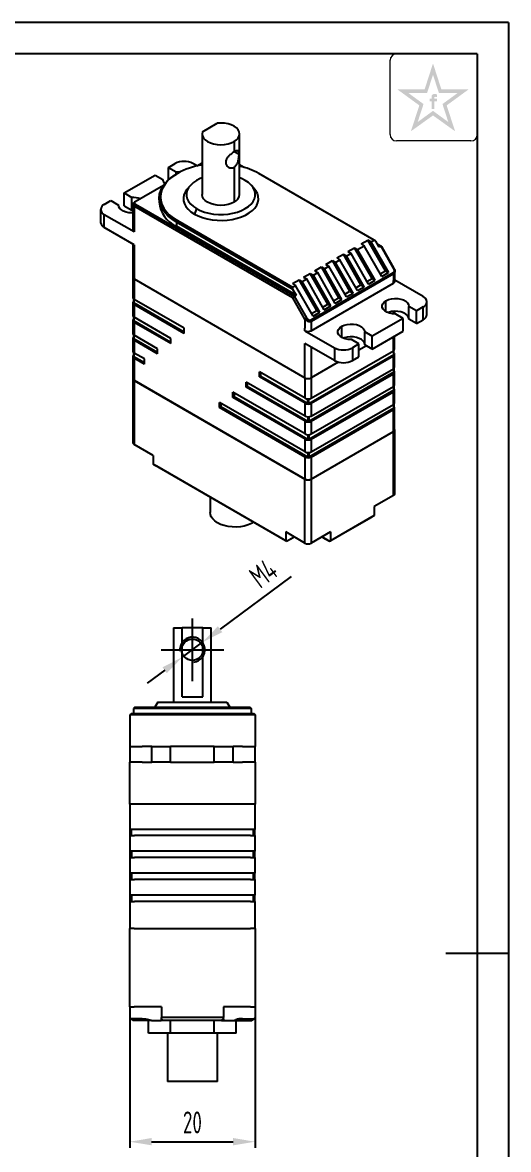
# Model space of a CAD drawing. Header units: inches. Extents: x -25 to 185, y -5 to 292.
# Drawn here: x 107.4 to 185, y 112.3 to 292 of the extents above; entities that cross this region are included whole.
import ezdxf

# ---------------------------------------------------------------- set-up
doc = ezdxf.new("R2010")
doc.units = ezdxf.units.IN
doc.header["$MEASUREMENT"] = 0
doc.linetypes.add('CENTER2', pattern=[28.575, 19.05, -3.175, 3.175, -3.175])
for name, color, linetype in [('1轮廓实线层', 7, 'Continuous'), ('2细线层', 4, 'Continuous'), ('3中心线层', 1, 'CENTER2'), ('6文字层', 3, 'Continuous'), ('7标注层', 4, 'Continuous'), ('图框层', 7, 'Continuous')]:
    doc.layers.add(name, color=color, linetype=linetype)
doc.styles.add('PC_TEXTSTYLE', font='ISOCP.SHX', dxfattribs={"width": 0.707, "bigfont": 'GBCBIG.SHX'})
doc.dimstyles.new('GB_DIAMETER', dxfattribs={"dimtxt": 3.5, "dimasz": 3.5, "dimexe": 1, "dimexo": 0, "dimgap": 1.5, "dimtad": 1, "dimjust": 4, "dimdsep": 46, "dimtxsty": 'PC_TEXTSTYLE', "dimcen": 0, "dimclrd": 256, "dimclrt": 3, "dimadec": 0, "dimazin": 2, "dimtp": 0.1, "dimtm": 0.1, "dimtfac": 0.71, "dimtdec": 3, "dimtmove": 0, "dimatfit": 2, "dimfxl": 1, "dimtfill": 1, "dimarcsym": 0})
doc.dimstyles.new('GB_LINEAR', dxfattribs={"dimtxt": 3.5, "dimasz": 3.5, "dimexe": 1, "dimexo": 0, "dimgap": 1.5, "dimtad": 1, "dimdsep": 46, "dimtxsty": 'PC_TEXTSTYLE', "dimcen": 0, "dimclrd": 256, "dimclrt": 3, "dimadec": 0, "dimazin": 2, "dimtp": 0.1, "dimtm": 0.1, "dimtfac": 0.71, "dimtdec": 3, "dimtmove": 0, "dimatfit": 3, "dimfxl": 1, "dimtfill": 1, "dimarcsym": 0})

# ---------------------------------------------------------------- blocks, each defined once
blk = doc.blocks.new('ZwmFrameMain_A4^_^无分区图框^_^portrait')
at = {"layer": '1轮廓实线层'}
for p, q in [((180, 287), (0, 287)), ((180, 287), (180, 0)), ((185, 143.5), (175, 143.5))]:
    blk.add_line(p, q, dxfattribs=at)
at = {"layer": '2细线层'}
for q in [(-25, 292), (185, -5)]:
    blk.add_line((185, 292), q, dxfattribs=at)
blk = doc.blocks.new('*D29')
at = {"layer": '7标注层', "lineweight": -2}
for p, q in [((150.3, 203.62), (138.96, 195.23)), ((132.93, 190.78), (136.14, 193.15)), ((130.11, 188.69), (127.3, 186.61))]:
    blk.add_line(p, q, dxfattribs=at)
at = {"layer": '7标注层'}
for points in [[(138.61, 195.7), (139.3, 194.76), (136.14, 193.15)], [(130.46, 188.23), (129.76, 189.16), (132.93, 190.78)]]:
    blk.add_solid(points, dxfattribs=at)
at = {"layer": 'Defpoints', "color": 0}
for p in [(136.14, 193.15), (132.93, 190.78)]:
    blk.add_point(p, dxfattribs=at)
at = {"layer": '7标注层', "color": 3, "insert": (145.87, 204.17), "char_height": 3.5, "attachment_point": 5, "rotation": 36.476, "style": 'PC_TEXTSTYLE', "bg_fill": 3, "box_fill_scale": 1.25, "bg_fill_color": 257, "bg_fill_transparency": 0}
blk.add_mtext('M4', dxfattribs=at)
blk = doc.blocks.new('*D40')
at = {"layer": '7标注层', "color": 0, "lineweight": -2}
for p, q in [((124.53, 133.31), (124.53, 112.49)), ((144.53, 133.31), (144.53, 112.49))]:
    blk.add_line(p, q, dxfattribs=at)
at = {"layer": '7标注层', "lineweight": -2}
blk.add_line((128.03, 113.49), (141.03, 113.49), dxfattribs=at)
at = {"layer": '7标注层'}
for points in [[(128.03, 114.08), (128.03, 112.91), (124.53, 113.49)], [(141.03, 112.91), (141.03, 114.08), (144.53, 113.49)]]:
    blk.add_solid(points, dxfattribs=at)
at = {"layer": 'Defpoints', "color": 0}
for p in [(124.53, 133.31), (144.53, 133.31), (144.53, 113.49)]:
    blk.add_point(p, dxfattribs=at)
at = {"layer": '7标注层', "color": 3, "insert": (134.53, 116.57), "char_height": 3.5, "attachment_point": 5, "style": 'PC_TEXTSTYLE', "bg_fill": 3, "box_fill_scale": 1.25, "bg_fill_color": 257, "bg_fill_transparency": 0}
blk.add_mtext('20', dxfattribs=at)

msp = doc.modelspace()

# ---------------------------------------------------------------- hatches: boundary and pattern name
at = {"layer": '6文字层', "lineweight": 5}
h = msp.add_hatch(color=2, dxfattribs=at)
edge = h.paths.add_edge_path(flags=0)
edge.add_line((173.172, 279.419), (173.567, 279.419))
edge.add_line((173.567, 279.419), (173.567, 279.845))
edge.add_line((173.567, 279.845), (173.176, 279.845))
edge.add_line((173.176, 279.845), (173.176, 280.053))
edge.add_spline(control_points=[(173.176, 280.053), (173.176, 280.078), (173.175, 280.174), (173.364, 280.144), (173.482, 280.127), (173.549, 280.11), (173.577, 280.102)], knot_values=[0, 0, 0, 0, 1.4943482, 5.8188355, 8.4876202, 10.3632598, 10.3632598, 10.3632598, 10.3632598], degree=3, periodic=0)
edge.add_line((173.577, 280.102), (173.577, 280.539))
edge.add_spline(control_points=[(173.577, 280.539), (173.505, 280.556), (173.332, 280.597), (173.084, 280.618), (172.855, 280.514), (172.739, 280.37), (172.72, 280.26), (172.714, 280.229)], knot_values=[0, 0, 0, 0, 4.9341397, 11.9452686, 16.0265909, 21.3569295, 23.4510995, 23.4510995, 23.4510995, 23.4510995], degree=3, periodic=0)
edge.add_line((172.714, 280.229), (172.714, 279.845))
edge.add_line((172.714, 279.845), (172.428, 279.845))
edge.add_line((172.428, 279.845), (172.428, 279.419))
edge.add_line((172.428, 279.419), (172.717, 279.419))
edge.add_line((172.717, 279.419), (172.717, 278.229))
edge.add_line((172.717, 278.229), (173.172, 278.229))
edge.add_line((173.172, 278.229), (173.172, 279.419))
h.paths.add_polyline_path([(178.628, 281.333), (174.288, 281.333), (172.948, 285.473), (171.608, 281.333), (167.268, 281.333), (170.762, 278.785), (169.422, 274.656), (172.948, 277.181), (176.474, 274.656), (175.134, 278.785)])
h.paths.add_polyline_path([(174.461, 278.997), (175.394, 276.124), (172.948, 277.914), (170.502, 276.124), (171.434, 278.997), (168.981, 280.786), (172.012, 280.786), (172.948, 283.673), (173.883, 280.786), (176.915, 280.786)], flags=16)

# ---------------------------------------------------------------- linework, layer by layer
at = {"color": 7, "linetype": 'Continuous', "lineweight": 25}
for p, q in [((136.139, 274.583), (138.484, 275.937)), ((136.079, 274.239), (136.079, 264.563)), ((142.079, 264.563), (142.079, 274.239)), ((141.201, 273.014), (141.201, 271.381)), ((130.725, 268.895), (131.786, 269.508)), ((130.725, 268.895), (131.934, 268.197)), ((130.725, 266.936), (130.725, 268.895)), ((131.934, 267.81), (131.934, 268.197)), ((132.129, 267.922), (131.987, 267.841)), ((135.285, 269.12), (134.614, 269.508)), ((136.079, 269.579), (135.267, 269.109)), ((142.811, 268.899), (142.079, 269.321)), ((163.535, 257.303), (145.139, 267.922)), ((123.654, 264.813), (128.604, 267.671)), ((128.604, 267.671), (129.813, 266.973)), ((129.813, 266.94), (129.813, 266.973)), ((123.654, 264.813), (124.863, 264.115)), ((123.654, 262.772), (123.654, 264.813)), ((129.902, 266.012), (125.386, 263.406)), ((134.153, 265.962), (133.704, 265.436)), ((144.469, 265.436), (144.02, 265.962)), ((120.472, 262.976), (121.533, 263.589)), ((121.533, 263.589), (122.742, 262.891)), ((122.742, 262.858), (122.742, 262.891)), ((123.654, 262.772), (124.863, 262.074)), ((124.863, 262.074), (124.863, 264.115)), ((125.005, 263.018), (125.005, 258.894)), ((125.386, 263.406), (125.21, 263.303)), ((125.386, 263.038), (125.21, 262.732)), ((125.21, 262.732), (125.21, 258.608)), ((150.577, 248.087), (125.21, 262.732)), ((125.386, 263.038), (150.828, 248.351)), ((129.234, 264.004), (129.234, 263.35)), ((119.886, 262.16), (119.886, 260.119)), ((120.472, 259.302), (120.472, 261.343)), ((125.21, 258.608), (120.472, 261.343)), ((125.005, 262.072), (124.863, 262.074)), ((135.197, 262.314), (134.844, 261.457)), ((125.21, 256.567), (120.472, 259.302)), ((132.129, 260.411), (131.987, 260.166)), ((131.987, 260.166), (131.987, 259.513)), ((150.521, 249.467), (131.987, 260.166)), ((151.076, 248.494), (131.987, 259.513)), ((132.129, 260.411), (150.524, 249.792)), ((161.484, 256.691), (162.545, 257.303)), ((163.04, 257.017), (162.545, 257.303)), ((165.338, 252.401), (162.545, 257.303)), ((163.04, 257.017), (163.535, 257.303)), ((163.815, 257.141), (163.535, 257.303)), ((164.37, 256.168), (163.815, 257.141)), ((125.005, 256.685), (125.005, 251.382)), ((125.21, 256.567), (125.21, 251.096)), ((159.363, 255.466), (160.423, 256.078)), ((159.363, 255.466), (159.858, 255.18)), ((160.423, 256.078), (160.919, 255.793)), ((163.216, 251.176), (160.423, 256.078)), ((160.919, 255.793), (161.979, 256.405)), ((163.716, 250.882), (160.919, 255.793)), ((161.484, 256.691), (161.979, 256.405)), ((164.777, 251.494), (161.979, 256.405)), ((163.04, 257.017), (165.838, 252.107)), ((164.617, 256.311), (164.127, 256.594)), ((164.617, 256.311), (164.37, 256.168)), ((164.617, 256.311), (166.595, 252.838)), ((164.72, 256.252), (164.617, 256.311)), ((164.72, 256.252), (166.646, 252.87)), ((155.827, 253.425), (156.888, 254.037)), ((156.888, 254.037), (157.383, 253.752)), ((159.681, 249.135), (156.888, 254.037)), ((157.383, 253.752), (158.09, 254.16)), ((160.181, 248.841), (157.383, 253.752)), ((157.595, 254.446), (158.656, 255.058)), ((157.595, 254.446), (158.09, 254.16)), ((160.888, 249.249), (158.09, 254.16)), ((158.656, 255.058), (159.151, 254.772)), ((161.449, 250.156), (158.656, 255.058)), ((159.151, 254.772), (159.858, 255.18)), ((161.949, 249.861), (159.151, 254.772)), ((162.656, 250.27), (159.858, 255.18)), ((152.292, 251.384), (153.352, 251.996)), ((156.145, 247.094), (153.352, 251.996)), ((153.352, 251.996), (153.847, 251.711)), ((166.595, 252.096), (153.443, 244.504)), ((166.646, 251.924), (153.494, 244.331)), ((153.847, 251.711), (154.555, 252.119)), ((156.645, 246.8), (153.847, 251.711)), ((154.059, 252.405), (155.12, 253.017)), ((154.059, 252.405), (154.555, 252.119)), ((157.352, 247.208), (154.555, 252.119)), ((155.12, 253.017), (155.615, 252.731)), ((157.913, 248.115), (155.12, 253.017)), ((155.615, 252.731), (156.322, 253.139)), ((158.413, 247.82), (155.615, 252.731)), ((155.827, 253.425), (156.322, 253.139)), ((159.12, 248.229), (156.322, 253.139)), ((164.527, 251.933), (165.338, 252.401)), ((164.777, 251.494), (165.838, 252.107)), ((165.338, 252.401), (165.838, 252.107)), ((166.646, 252.87), (166.595, 252.838)), ((166.646, 251.924), (166.595, 252.096)), ((166.646, 251.924), (166.646, 250.853)), ((166.851, 250.73), (166.851, 252.321)), ((125.033, 251.268), (125.033, 248.132)), ((125.21, 251.096), (152.504, 235.34)), ((150.524, 250.364), (151.585, 250.976)), ((150.524, 250.364), (151.019, 250.078)), ((150.524, 249.792), (151.019, 250.078)), ((153.817, 245.167), (151.019, 250.078)), ((154.378, 246.074), (151.585, 250.976)), ((151.585, 250.976), (152.08, 250.69)), ((152.08, 250.69), (152.787, 251.098)), ((154.878, 245.779), (152.08, 250.69)), ((152.292, 251.384), (152.787, 251.098)), ((155.585, 246.188), (152.787, 251.098)), ((153.494, 242.852), (166.646, 250.444)), ((160.638, 249.688), (161.449, 250.156)), ((160.888, 249.249), (161.949, 249.861)), ((161.449, 250.156), (161.949, 249.861)), ((162.406, 250.708), (163.216, 251.176)), ((162.656, 250.27), (163.716, 250.882)), ((163.216, 251.176), (163.716, 250.882)), ((166.646, 250.444), (166.646, 250.853)), ((171.384, 248.281), (166.851, 250.898)), ((150.524, 249.792), (150.521, 249.467)), ((150.521, 249.467), (151.076, 248.494)), ((150.828, 248.351), (150.577, 248.087)), ((152.504, 244.706), (150.577, 248.087)), ((151.076, 248.494), (150.828, 248.351)), ((152.807, 244.878), (150.828, 248.351)), ((157.103, 247.647), (157.913, 248.115)), ((157.913, 248.115), (158.413, 247.82)), ((158.87, 248.667), (159.681, 249.135)), ((159.12, 248.229), (160.181, 248.841)), ((159.681, 249.135), (160.181, 248.841)), ((125.033, 247.316), (125.033, 245.274)), ((125.138, 247.919), (125.138, 247.316)), ((133.228, 242.621), (125.167, 247.275)), ((133.228, 243.234), (125.238, 247.846)), ((125.238, 247.03), (125.238, 244.989)), ((133.228, 242.417), (125.238, 247.03)), ((155.335, 246.626), (156.145, 247.094)), ((155.585, 246.188), (156.645, 246.8)), ((156.145, 247.094), (156.645, 246.8)), ((157.352, 247.208), (158.413, 247.82)), ((170.323, 246.036), (169.114, 246.734)), ((169.114, 244.692), (169.114, 246.734)), ((171.384, 246.648), (170.323, 246.036)), ((171.384, 244.607), (171.384, 246.648)), ((171.969, 245.423), (171.969, 247.465)), ((125.033, 244.458), (125.033, 242.416)), ((125.138, 245.061), (125.138, 244.458)), ((131.107, 241.6), (125.238, 244.989)), ((152.504, 244.706), (152.807, 244.878)), ((152.504, 244.706), (152.504, 243.26)), ((153.494, 244.331), (153.443, 244.504)), ((153.567, 245.606), (154.378, 246.074)), ((153.817, 245.167), (154.878, 245.779)), ((154.378, 246.074), (154.878, 245.779)), ((168.202, 244.811), (163.252, 241.954)), ((166.851, 245.511), (166.851, 245.948)), ((168.202, 244.811), (166.993, 245.509)), ((168.202, 242.77), (168.202, 244.811)), ((170.323, 243.994), (169.114, 244.692)), ((170.323, 243.994), (170.323, 246.036)), ((170.323, 243.994), (171.384, 244.607)), ((131.107, 240.988), (125.167, 244.417)), ((125.238, 244.172), (125.238, 242.131)), ((131.107, 240.784), (125.238, 244.172)), ((133.228, 242.417), (133.228, 243.234)), ((152.504, 242.852), (152.504, 243.26)), ((152.504, 242.852), (157.241, 240.117)), ((153.494, 244.331), (153.494, 243.26)), ((153.494, 243.26), (153.494, 242.852)), ((163.252, 239.912), (168.202, 242.77)), ((125.033, 241.6), (125.033, 239.559)), ((125.138, 242.204), (125.138, 241.6)), ((128.985, 239.355), (125.167, 241.559)), ((128.985, 239.967), (125.238, 242.131)), ((125.238, 241.314), (125.238, 239.273)), ((128.985, 239.151), (125.238, 241.314)), ((131.107, 240.784), (131.107, 241.6)), ((161.131, 240.729), (159.922, 241.427)), ((163.252, 241.954), (162.043, 242.652)), ((162.043, 240.61), (162.043, 242.652)), ((163.252, 239.912), (163.252, 241.954)), ((166.823, 239.935), (166.823, 241.974)), ((125.138, 239.346), (125.138, 238.742)), ((126.864, 238.334), (125.238, 239.273)), ((128.985, 239.151), (128.985, 239.967)), ((157.241, 238.075), (152.504, 240.81)), ((152.504, 235.34), (152.504, 240.81)), ((153.098, 231.232), (166.688, 239.078)), ((153.522, 232.09), (166.618, 239.65)), ((157.241, 240.117), (157.241, 238.075)), ((161.131, 240.729), (160.07, 240.117)), ((160.07, 240.117), (160.07, 238.075)), ((161.131, 238.688), (161.131, 240.729)), ((162.333, 240.443), (161.131, 239.748)), ((163.252, 239.912), (162.043, 240.61)), ((166.718, 239.119), (166.718, 239.723)), ((166.823, 237.078), (166.823, 239.119)), ((125.033, 238.742), (125.033, 235.231)), ((126.864, 237.721), (125.167, 238.701)), ((125.238, 238.456), (125.238, 234.945)), ((126.864, 237.517), (125.238, 238.456)), ((126.864, 237.517), (126.864, 238.334)), ((157.827, 237.841), (153.494, 235.34)), ((153.522, 231.273), (166.618, 238.833)), ((157.827, 237.841), (153.522, 235.356)), ((160.07, 238.075), (161.131, 238.688)), ((166.618, 236.792), (166.618, 238.833)), ((152.532, 232.09), (145.249, 236.294)), ((145.249, 235.478), (145.249, 236.294)), ((145.426, 235.58), (145.249, 235.478)), ((152.532, 231.273), (145.249, 235.478)), ((145.426, 236.192), (145.426, 235.58)), ((145.426, 235.58), (152.956, 231.232)), ((166.688, 236.22), (153.098, 228.375)), ((153.522, 229.232), (166.618, 236.792)), ((153.522, 228.415), (166.618, 235.975)), ((166.618, 233.934), (166.618, 235.975)), ((166.718, 236.261), (166.718, 236.865)), ((166.823, 234.22), (166.823, 236.261)), ((125.005, 235.215), (125.005, 225.008)), ((125.21, 234.929), (152.504, 219.172)), ((125.21, 234.929), (125.21, 224.722)), ((125.238, 234.945), (152.532, 219.188)), ((152.532, 229.232), (143.128, 234.661)), ((143.128, 233.844), (143.128, 234.661)), ((143.304, 233.947), (143.128, 233.844)), ((152.532, 228.415), (143.128, 233.844)), ((143.304, 234.559), (143.304, 233.947)), ((152.956, 228.375), (143.304, 233.947)), ((153.522, 235.356), (153.522, 232.09)), ((153.522, 226.374), (166.618, 233.934)), ((166.718, 233.403), (166.718, 234.007)), ((152.532, 226.374), (141.006, 233.028)), ((141.006, 232.211), (141.006, 233.028)), ((141.183, 232.313), (141.006, 232.211)), ((152.532, 225.557), (141.006, 232.211)), ((141.183, 232.926), (141.183, 232.313)), ((152.956, 225.517), (141.183, 232.313)), ((166.688, 233.362), (153.098, 225.517)), ((153.522, 225.557), (166.618, 233.117)), ((166.618, 231.076), (166.618, 233.117)), ((166.823, 231.362), (166.823, 233.403)), ((152.532, 223.516), (138.885, 231.394)), ((138.885, 230.578), (138.885, 231.394)), ((139.062, 230.68), (138.885, 230.578)), ((152.532, 222.7), (138.885, 230.578)), ((139.062, 231.292), (139.062, 230.68)), ((152.956, 222.659), (139.062, 230.68)), ((152.532, 229.232), (152.532, 231.273)), ((166.688, 230.504), (153.098, 222.659)), ((153.522, 231.273), (153.522, 229.232)), ((153.522, 223.516), (166.618, 231.076)), ((153.522, 222.7), (166.618, 230.26)), ((166.618, 226.748), (166.618, 230.26)), ((166.718, 230.545), (166.718, 231.149)), ((166.823, 227.034), (166.823, 230.545)), ((152.532, 226.374), (152.532, 228.415)), ((153.522, 228.415), (153.522, 226.374)), ((153.494, 219.172), (166.646, 226.765)), ((153.522, 219.188), (166.618, 226.748)), ((166.646, 216.558), (166.646, 226.765)), ((166.851, 216.844), (166.851, 227.05)), ((128.285, 222.946), (125.21, 224.722)), ((152.532, 223.516), (152.532, 225.557)), ((153.522, 225.557), (153.522, 223.516)), ((128.285, 222.946), (128.285, 221.558)), ((149.428, 209.353), (128.285, 221.558)), ((128.427, 221.477), (128.285, 221.558)), ((128.427, 221.477), (128.851, 221.232)), ((149.569, 209.271), (128.851, 221.232)), ((152.532, 219.188), (152.532, 222.7)), ((153.522, 222.7), (153.522, 219.188)), ((152.504, 208.965), (152.504, 219.172)), ((153.494, 219.172), (153.494, 208.965)), ((137.367, 216.316), (137.367, 213.842)), ((166.646, 216.558), (163.57, 214.782)), ((163.57, 214.782), (163.57, 213.394)), ((156.428, 209.271), (163.004, 213.068)), ((163.57, 213.394), (156.57, 209.353)), ((163.004, 213.068), (163.429, 213.312)), ((163.429, 213.312), (163.57, 213.394)), ((152.504, 208.965), (149.428, 210.741)), ((149.428, 210.741), (149.428, 209.353)), ((156.57, 210.741), (153.494, 208.965)), ((156.57, 210.741), (156.57, 209.353)), ((149.569, 209.271), (149.428, 209.353)), ((149.569, 209.271), (150.772, 209.965)), ((149.569, 209.271), (150.63, 209.884)), ((149.569, 209.271), (149.569, 209.271)), ((150.772, 209.965), (150.63, 209.884)), ((150.63, 209.884), (150.788, 209.956)), ((155.21, 209.956), (155.368, 209.884)), ((155.226, 209.965), (156.428, 209.271)), ((155.226, 209.965), (155.368, 209.884)), ((155.368, 209.884), (156.428, 209.271)), ((156.428, 209.271), (156.57, 209.353)), ((156.428, 209.271), (156.428, 209.271)), ((131.534, 195.464), (131.534, 183.614)), ((131.534, 195.464), (132.875, 195.464)), ((132.875, 184.464), (132.875, 195.464)), ((136.192, 195.464), (132.875, 195.464)), ((136.192, 184.464), (136.192, 195.464)), ((136.192, 195.464), (137.534, 195.464)), ((137.534, 183.614), (137.534, 195.464)), ((129.034, 183.614), (128.534, 182.814)), ((129.034, 183.614), (140.034, 183.614)), ((132.875, 184.464), (134.534, 184.464)), ((134.534, 184.464), (136.192, 184.464)), ((140.034, 183.614), (140.534, 182.814)), ((124.784, 181.814), (124.534, 181.564)), ((125.234, 181.564), (124.534, 181.564)), ((124.534, 181.564), (124.534, 176.514)), ((124.784, 181.814), (125.234, 181.814)), ((125.334, 182.814), (125.134, 182.614)), ((134.534, 182.614), (125.134, 182.614)), ((125.134, 182.614), (125.134, 181.814)), ((125.234, 181.814), (143.834, 181.814)), ((143.834, 181.564), (125.234, 181.564)), ((125.334, 182.814), (134.534, 182.814)), ((134.534, 182.814), (143.734, 182.814)), ((143.934, 182.614), (134.534, 182.614)), ((143.734, 182.814), (143.934, 182.614)), ((143.834, 181.814), (144.284, 181.814)), ((144.534, 181.564), (143.834, 181.564)), ((143.934, 182.614), (143.934, 181.814)), ((144.284, 181.814), (144.534, 181.564)), ((144.534, 181.564), (144.534, 176.514)), ((124.534, 176.514), (124.534, 174.014)), ((124.534, 176.514), (126.534, 176.514)), ((128.034, 176.514), (126.534, 176.514)), ((128.034, 174.014), (128.034, 176.514)), ((128.034, 176.514), (131.034, 176.514)), ((131.034, 174.014), (131.034, 176.514)), ((138.034, 176.514), (131.034, 176.514)), ((138.034, 174.014), (138.034, 176.514)), ((138.034, 176.514), (141.034, 176.514)), ((141.034, 174.014), (141.034, 176.514)), ((142.534, 176.514), (141.034, 176.514)), ((142.534, 176.514), (144.534, 176.514)), ((144.534, 174.014), (144.534, 176.514)), ((126.534, 174.014), (124.534, 174.014)), ((124.534, 167.314), (124.534, 174.014)), ((126.534, 174.014), (128.034, 174.014)), ((131.034, 174.014), (128.016, 174.014)), ((131.034, 174.014), (138.034, 174.014)), ((141.052, 174.014), (138.034, 174.014)), ((141.034, 174.014), (142.534, 174.014)), ((144.534, 174.014), (142.534, 174.014)), ((144.534, 174.014), (144.534, 167.314)), ((125.234, 167.314), (124.534, 167.314)), ((124.574, 163.314), (124.574, 167.314)), ((143.834, 167.314), (125.234, 167.314)), ((143.794, 167.314), (125.274, 167.314)), ((144.534, 167.314), (143.834, 167.314)), ((144.494, 167.314), (144.494, 163.314)), ((125.274, 163.314), (124.574, 163.314)), ((124.574, 162.314), (124.574, 163.314)), ((124.574, 159.814), (124.574, 162.314)), ((124.574, 162.314), (125.274, 162.314)), ((124.824, 162.314), (124.824, 163.314)), ((143.794, 163.314), (125.274, 163.314)), ((143.794, 162.314), (125.274, 162.314)), ((144.494, 163.314), (143.794, 163.314)), ((143.794, 162.314), (144.494, 162.314)), ((144.244, 163.314), (144.244, 162.314)), ((144.494, 162.314), (144.494, 163.314)), ((144.494, 162.314), (144.494, 159.814)), ((125.274, 159.814), (124.574, 159.814)), ((124.574, 158.814), (124.574, 159.814)), ((124.574, 156.314), (124.574, 158.814)), ((124.574, 158.814), (125.274, 158.814)), ((124.824, 159.814), (124.824, 158.814)), ((143.794, 159.814), (125.274, 159.814)), ((143.794, 158.814), (125.274, 158.814)), ((144.494, 159.814), (143.794, 159.814)), ((143.794, 158.814), (144.494, 158.814)), ((144.244, 159.814), (144.244, 158.814)), ((144.494, 158.814), (144.494, 159.814)), ((144.494, 158.814), (144.494, 156.314)), ((125.274, 156.314), (124.574, 156.314)), ((124.574, 155.314), (124.574, 156.314)), ((124.574, 152.814), (124.574, 155.314)), ((124.574, 155.314), (125.274, 155.314)), ((124.824, 156.314), (124.824, 155.314)), ((143.794, 156.314), (125.274, 156.314)), ((143.794, 155.314), (125.274, 155.314)), ((144.494, 156.314), (143.794, 156.314)), ((143.794, 155.314), (144.494, 155.314)), ((144.244, 156.314), (144.244, 155.314)), ((144.494, 155.314), (144.494, 156.314)), ((144.494, 155.314), (144.494, 152.814)), ((125.274, 152.814), (124.574, 152.814)), ((124.574, 151.814), (124.574, 152.814)), ((124.824, 152.814), (124.824, 151.814)), ((143.794, 152.814), (125.274, 152.814)), ((144.494, 152.814), (143.794, 152.814)), ((144.244, 152.814), (144.244, 151.814)), ((144.494, 151.814), (144.494, 152.814)), ((124.574, 147.514), (124.574, 151.814)), ((124.574, 151.814), (125.274, 151.814)), ((143.794, 151.814), (125.274, 151.814)), ((143.794, 151.814), (144.494, 151.814)), ((144.494, 151.814), (144.494, 147.514)), ((124.534, 135.014), (124.534, 147.514)), ((125.234, 147.514), (124.534, 147.514)), ((125.234, 147.514), (143.834, 147.514)), ((125.274, 147.514), (143.794, 147.514)), ((144.534, 147.514), (143.834, 147.514)), ((144.534, 147.514), (144.534, 135.014)), ((124.534, 135.014), (125.234, 135.014)), ((124.534, 135.014), (124.534, 133.314)), ((129.584, 135.014), (125.234, 135.014)), ((129.584, 135.014), (129.584, 133.314)), ((143.834, 135.014), (139.484, 135.014)), ((139.484, 135.014), (139.484, 133.314)), ((143.834, 135.014), (144.534, 135.014)), ((144.534, 135.014), (144.534, 133.314)), ((124.734, 133.114), (124.534, 133.314)), ((126.534, 133.114), (124.734, 133.114)), ((125.034, 132.814), (124.734, 133.114)), ((129.584, 133.114), (129.584, 133.314)), ((139.484, 133.314), (129.584, 133.314)), ((129.584, 133.114), (129.884, 132.814)), ((139.184, 132.814), (139.484, 133.114)), ((139.484, 133.114), (139.484, 133.314)), ((142.534, 133.114), (144.334, 133.114)), ((144.334, 133.114), (144.034, 132.814)), ((144.334, 133.114), (144.534, 133.314)), ((126.534, 132.814), (125.034, 132.814)), ((128.021, 132.814), (126.534, 132.814)), ((127.548, 130.814), (127.548, 132.814)), ((128.021, 132.814), (127.584, 132.939)), ((128.021, 132.814), (129.535, 132.814)), ((129.584, 132.939), (129.535, 132.814)), ((139.184, 132.814), (129.884, 132.814)), ((131.041, 130.814), (131.041, 132.814)), ((138.027, 130.814), (138.027, 132.814)), ((139.484, 132.939), (139.532, 132.814)), ((139.532, 132.814), (141.046, 132.814)), ((141.046, 132.814), (141.484, 132.939)), ((141.52, 130.814), (141.52, 132.814)), ((142.534, 132.814), (144.034, 132.814)), ((131.041, 130.814), (127.548, 130.814)), ((130.534, 130.814), (130.534, 123.114)), ((138.027, 130.814), (131.041, 130.814)), ((141.52, 130.814), (138.027, 130.814)), ((138.534, 123.114), (138.534, 130.814)), ((138.534, 123.114), (130.534, 123.114))]:
    msp.add_line(p, q, dxfattribs=at)
at = {"color": 1, "linetype": 'Continuous', "lineweight": 25}
for p, q in [((141.977, 270.933), (141.201, 271.381)), ((141.201, 268.932), (141.201, 263.338)), ((125.238, 251.08), (125.238, 247.846)), ((125.167, 247.894), (125.167, 247.275)), ((165.444, 245.873), (165.444, 247.628)), ((125.167, 245.036), (125.167, 244.417)), ((166.646, 245.523), (166.646, 245.936)), ((158.373, 241.79), (158.373, 243.546)), ((125.167, 242.178), (125.167, 241.559)), ((166.618, 239.65), (166.618, 241.855)), ((125.167, 239.321), (125.167, 238.701)), ((153.494, 240.239), (153.494, 235.34)), ((166.688, 239.078), (166.688, 239.697)), ((166.688, 236.84), (166.688, 236.22)), ((152.532, 232.09), (152.532, 235.324)), ((166.688, 233.982), (166.688, 233.362)), ((152.956, 231.232), (152.956, 231.974)), ((153.098, 231.232), (153.098, 231.974)), ((166.688, 231.124), (166.688, 230.504)), ((152.956, 229.116), (152.956, 228.375)), ((153.098, 229.116), (153.098, 228.375)), ((152.956, 226.258), (152.956, 225.517)), ((153.098, 226.258), (153.098, 225.517)), ((152.956, 223.4), (152.956, 222.659)), ((153.098, 223.4), (153.098, 222.659))]:
    msp.add_line(p, q, dxfattribs=at)
at = {"color": 7, "linetype": 'Continuous', "lineweight": 25, "flags": 128}
for points in [[(141.201, 273.014), (141.574, 273.277), (141.852, 273.577), (142.022, 273.903), (142.079, 274.241), (142.021, 274.579), (141.849, 274.904), (141.571, 275.204), (141.196, 275.466), (140.74, 275.681), (140.22, 275.841), (139.656, 275.939), (139.07, 275.971), (138.484, 275.937)], [(136.139, 274.583), (136.079, 274.244), (136.135, 273.906), (136.305, 273.58), (136.581, 273.28), (136.954, 273.017), (137.408, 272.801), (137.927, 272.64), (138.49, 272.541), (139.076, 272.507), (139.662, 272.54), (140.226, 272.639), (140.745, 272.799), (141.201, 273.014)], [(131.987, 260.166), (131.285, 260.62), (130.675, 261.117), (130.165, 261.649), (129.762, 262.211), (129.47, 262.796), (129.293, 263.396), (129.234, 264.004), (129.293, 264.611), (129.47, 265.211), (129.762, 265.796), (130.165, 266.358), (130.675, 266.891), (131.285, 267.387), (131.987, 267.841)], [(132.129, 267.922), (131.441, 267.478), (130.844, 266.993), (130.345, 266.471), (129.95, 265.921), (129.665, 265.349), (129.492, 264.762), (129.434, 264.167), (129.492, 263.572), (129.665, 262.985), (129.95, 262.413), (130.345, 261.863), (130.844, 261.341), (131.441, 260.856), (132.129, 260.411)], [(131.934, 268.197), (132.416, 268.17), (132.549, 268.15)], [(136.079, 267.217), (135.79, 267.101), (135.197, 266.804), (134.684, 266.462), (134.259, 266.081), (133.933, 265.669), (133.712, 265.234), (133.601, 264.785), (133.601, 264.332), (133.712, 263.884), (133.933, 263.449), (134.259, 263.037), (134.684, 262.656), (135.197, 262.314)], [(135.197, 262.314), (135.79, 262.017), (136.451, 261.772), (137.164, 261.584), (137.917, 261.456), (138.694, 261.392), (139.479, 261.392), (140.256, 261.456), (141.009, 261.584), (141.722, 261.772), (142.383, 262.017), (142.976, 262.314), (143.489, 262.656), (143.914, 263.037), (144.24, 263.449), (144.461, 263.884), (144.572, 264.332), (144.572, 264.785), (144.461, 265.234), (144.24, 265.669), (143.914, 266.081), (143.489, 266.462), (142.976, 266.804)], [(142.976, 266.804), (142.383, 267.101), (142.079, 267.223)], [(133.704, 265.436), (133.668, 265.393), (133.368, 264.954), (133.174, 264.494), (133.09, 264.024), (133.118, 263.552), (133.257, 263.086), (133.505, 262.635), (133.857, 262.208), (134.306, 261.813), (134.844, 261.457)], [(134.844, 261.457), (135.461, 261.146), (136.146, 260.887), (136.885, 260.684), (137.666, 260.541), (138.473, 260.46), (139.291, 260.444), (140.106, 260.492), (140.902, 260.604), (141.663, 260.778), (142.377, 261.009), (143.03, 261.295), (143.609, 261.629), (144.104, 262.006), (144.505, 262.418), (144.805, 262.858), (144.999, 263.317), (145.083, 263.788), (145.055, 264.26), (144.916, 264.726), (144.668, 265.176), (144.469, 265.436)], [(141.201, 263.338), (140.746, 263.123), (140.227, 262.963), (139.665, 262.864), (139.079, 262.831), (138.494, 262.864), (137.931, 262.963), (137.413, 263.123), (136.958, 263.338), (136.585, 263.601), (136.308, 263.9), (136.137, 264.225), (136.079, 264.563)], [(125.005, 261.635), (124.882, 261.633), (124.401, 261.666), (123.945, 261.76), (123.537, 261.91), (123.198, 262.11), (122.944, 262.348), (122.79, 262.613), (122.742, 262.891)], [(125.138, 247.529), (125.086, 247.47), (125.046, 247.395), (125.033, 247.316), (125.046, 247.237), (125.086, 247.161), (125.151, 247.091), (125.238, 247.03)], [(166.993, 245.509), (166.487, 245.54), (166.008, 245.638), (165.583, 245.799), (165.235, 246.013), (164.983, 246.268), (164.842, 246.549), (164.82, 246.843), (164.918, 247.131), (165.13, 247.397), (165.444, 247.628)], [(165.444, 247.628), (165.843, 247.809), (166.305, 247.932), (166.804, 247.988), (167.312, 247.975), (167.8, 247.894), (168.242, 247.748), (168.612, 247.547), (168.89, 247.302), (169.061, 247.025), (169.114, 246.734)], [(125.138, 244.671), (125.086, 244.612), (125.046, 244.537), (125.033, 244.458), (125.046, 244.379), (125.086, 244.303), (125.151, 244.233), (125.238, 244.172)], [(169.114, 244.692), (169.061, 244.984), (168.89, 245.261), (168.612, 245.506), (168.242, 245.707), (167.8, 245.852), (167.312, 245.934), (166.804, 245.947), (166.305, 245.89), (165.843, 245.768), (165.741, 245.729)], [(159.922, 241.427), (159.416, 241.458), (158.937, 241.556), (158.512, 241.717), (158.164, 241.931), (157.912, 242.186), (157.771, 242.467), (157.749, 242.761), (157.847, 243.049), (158.058, 243.315), (158.373, 243.546)], [(158.373, 243.546), (158.772, 243.727), (159.234, 243.85), (159.733, 243.906), (160.241, 243.893), (160.729, 243.812), (161.171, 243.666), (161.541, 243.465), (161.819, 243.22), (161.99, 242.943), (162.043, 242.652)], [(125.138, 241.813), (125.086, 241.755), (125.046, 241.679), (125.033, 241.6), (125.046, 241.521), (125.086, 241.445), (125.151, 241.375), (125.238, 241.314)], [(162.043, 240.61), (161.99, 240.902), (161.819, 241.178), (161.541, 241.424), (161.171, 241.625), (160.729, 241.77), (160.241, 241.852), (159.733, 241.864), (159.234, 241.808), (158.772, 241.686), (158.67, 241.647)], [(166.618, 238.833), (166.705, 238.894), (166.769, 238.964), (166.809, 239.04), (166.823, 239.119), (166.809, 239.198), (166.769, 239.274), (166.718, 239.332)], [(125.138, 238.955), (125.086, 238.897), (125.046, 238.821), (125.033, 238.742), (125.046, 238.663), (125.086, 238.587), (125.151, 238.517), (125.238, 238.456)], [(166.618, 235.975), (166.705, 236.037), (166.769, 236.106), (166.809, 236.182), (166.823, 236.261), (166.809, 236.34), (166.769, 236.416), (166.718, 236.474)], [(166.618, 233.117), (166.705, 233.179), (166.769, 233.249), (166.809, 233.324), (166.823, 233.403), (166.809, 233.482), (166.769, 233.558), (166.718, 233.616)], [(166.618, 230.26), (166.705, 230.321), (166.769, 230.391), (166.809, 230.466), (166.823, 230.545), (166.809, 230.624), (166.769, 230.7), (166.718, 230.758)], [(144.334, 212.293), (143.952, 212.08), (143.414, 211.858), (142.821, 211.691), (142.188, 211.582), (141.532, 211.535), (140.872, 211.55), (140.226, 211.629), (139.61, 211.767), (139.043, 211.963), (138.538, 212.209), (138.112, 212.5), (137.773, 212.828), (137.533, 213.183), (137.398, 213.556), (137.367, 213.842)]]:
    msp.add_lwpolyline(points, dxfattribs=at)
msp.add_circle((134.534, 191.964), 1.7)
at = {"color": 7, "linetype": 'Continuous', "lineweight": 25}
for centre, radius, start, end in [((133.2, 266.778), 3.074, 62.60967, 117.39033), ((137.883, 257.511), 11.896, 98.71892, 118.92717), ((139.597, 258.006), 11.36, 60.80115, 77.38048), ((130.728, 267.001), 0.916, 181.76761, 228.9089), ((140.578, 264.713), 1.509, 294.37466, 354.3052), ((120.782, 262.16), 0.873, 110.78342, 249.21658), ((124.925, 260.818), 3.298, 67.5563, 91.07515), ((125.318, 263.018), 0.306, 110.78377, 249.21646), ((125.456, 263.222), 0.196, 110.78345, 249.21655), ((133.837, 263.747), 4.62, 184.91931, 246.40083), ((120.887, 260.218), 1.006, 185.6948, 245.62534), ((125.355, 258.929), 0.352, 185.69496, 245.62505), ((125.355, 251.417), 0.352, 185.6948, 245.62534), ((166.501, 250.765), 0.352, 294.37466, 354.3052), ((125.383, 248.167), 0.352, 185.6948, 245.62534), ((171.074, 247.465), 0.873, 290.78342, 69.21658), ((125.188, 247.321), 0.0503, 185.6948, 245.62534), ((125.383, 245.309), 0.352, 185.6948, 245.62534), ((125.188, 244.463), 0.0503, 185.6948, 245.62534), ((170.968, 245.523), 1.006, 294.37466, 354.3052), ((152.999, 243.807), 1.076, 242.60967, 297.39033), ((125.383, 242.451), 0.352, 185.6948, 245.62534), ((125.188, 241.605), 0.0503, 185.6948, 245.62534), ((125.383, 239.593), 0.352, 185.6948, 245.62534), ((158.656, 242.846), 3.074, 242.60967, 297.39033), ((166.472, 239.97), 0.352, 294.37466, 354.3052), ((166.668, 239.124), 0.0503, 294.37466, 354.3052), ((125.188, 238.747), 0.0503, 185.6948, 245.62534), ((158.656, 240.805), 3.074, 242.60967, 297.39033), ((166.472, 237.113), 0.352, 294.37466, 354.3052), ((166.668, 236.266), 0.0503, 294.37466, 354.3052), ((125.316, 235.215), 0.305, 158.22315, 249.51162), ((125.383, 235.266), 0.352, 185.6948, 245.62534), ((152.999, 236.295), 1.076, 242.60967, 297.39033), ((166.472, 234.255), 0.352, 294.37466, 354.3052), ((153.027, 233.045), 1.076, 242.60967, 297.39033), ((166.668, 233.408), 0.0503, 294.37466, 354.3052), ((153.027, 232.229), 1.076, 242.60967, 297.39033), ((153.027, 231.369), 0.154, 242.60967, 297.39033), ((166.472, 231.397), 0.352, 294.37466, 354.3052), ((166.668, 230.55), 0.0503, 294.37466, 354.3052), ((153.027, 230.187), 1.076, 242.60967, 297.39033), ((153.027, 229.371), 1.076, 242.60967, 297.39033), ((153.027, 228.511), 0.154, 242.60967, 297.39033), ((166.472, 227.069), 0.352, 294.37466, 354.3052), ((166.539, 227.051), 0.305, 290.48838, 21.77685), ((125.355, 225.043), 0.352, 185.6948, 245.62534), ((153.027, 227.329), 1.076, 242.60967, 297.39033), ((153.027, 226.513), 1.076, 242.60967, 297.39033), ((153.027, 225.653), 0.154, 242.60967, 297.39033), ((153.027, 224.471), 1.076, 242.60967, 297.39033), ((153.027, 223.655), 1.076, 242.60967, 297.39033), ((153.027, 222.795), 0.154, 242.60967, 297.39033), ((152.999, 220.127), 1.076, 242.60967, 297.39033), ((153.027, 220.144), 1.076, 242.60967, 297.39033), ((166.501, 216.879), 0.352, 294.37466, 354.3052), ((152.999, 209.921), 1.076, 242.60967, 297.39033)]:
    msp.add_arc(centre, radius, start, end, dxfattribs=at)
for points, knots in [([(141.977, 270.933), (141.976, 271.008), (141.973, 271.164), (141.944, 271.339), (141.904, 271.441), (141.86, 271.501), (141.779, 271.568), (141.631, 271.573), (141.404, 271.492), (141.267, 271.418), (141.201, 271.381)], [0, 0, 0, 0, 0.1202702, 0.250467, 0.3757309, 0.4218027, 0.5013885, 0.7502787, 0.8785185, 1, 1, 1, 1]), ([(141.201, 271.381), (141.13, 271.338), (140.985, 271.25), (140.675, 271.021), (140.397, 270.77), (140.144, 270.473), (139.986, 270.232), (139.875, 269.952), (139.862, 269.788), (139.856, 269.708)], [0, 0, 0, 0, 0.1216652, 0.2501359, 0.499732, 0.5785154, 0.7497525, 0.8798156, 1, 1, 1, 1]), ([(139.856, 269.708), (139.862, 269.631), (139.875, 269.469), (139.974, 269.253), (140.092, 269.107), (140.208, 269.005), (140.398, 268.874), (140.675, 268.795), (140.985, 268.828), (141.13, 268.898), (141.201, 268.932)], [0, 0, 0, 0, 0.1202819, 0.2504938, 0.3758014, 0.4218101, 0.5011134, 0.7500098, 0.8783951, 1, 1, 1, 1]), ([(141.201, 268.932), (141.268, 268.977), (141.405, 269.071), (141.632, 269.348), (141.78, 269.674), (141.887, 270.056), (141.941, 270.356), (141.973, 270.681), (141.976, 270.851), (141.977, 270.933)], [0, 0, 0, 0, 0.1219592, 0.2507779, 0.5002535, 0.5788369, 0.7502225, 0.8800228, 1, 1, 1, 1]), ([(166.595, 252.838), (166.635, 252.757), (166.709, 252.603), (166.734, 252.403), (166.717, 252.271), (166.69, 252.194), (166.649, 252.134), (166.613, 252.109), (166.595, 252.096)], [0, 0, 0, 0, 0.3138495, 0.5894118, 0.705976, 0.8144242, 0.9069695, 1, 1, 1, 1]), ([(166.646, 252.87), (166.682, 252.818), (166.737, 252.737), (166.816, 252.562), (166.858, 252.39), (166.847, 252.217), (166.81, 252.097), (166.746, 251.994), (166.679, 251.947), (166.646, 251.924)], [0, 0, 0, 0, 0.1590384, 0.2499824, 0.4987155, 0.6303315, 0.7489707, 0.8781574, 1, 1, 1, 1]), ([(153.494, 244.331), (153.46, 244.315), (153.389, 244.282), (153.26, 244.268), (153.117, 244.283), (152.925, 244.344), (152.701, 244.479), (152.569, 244.63), (152.504, 244.706)], [0, 0, 0, 0, 0.1136413, 0.2338844, 0.362538, 0.5010815, 0.750662, 1, 1, 1, 1]), ([(153.443, 244.504), (153.423, 244.494), (153.383, 244.476), (153.311, 244.471), (153.232, 244.486), (153.11, 244.538), (152.951, 244.661), (152.857, 244.803), (152.807, 244.878)], [0, 0, 0, 0, 0.09317521, 0.18555298, 0.2948475, 0.41087272, 0.68626755, 1, 1, 1, 1]), ([(126.534, 133.114), (126.707, 133.106), (127.064, 133.09), (127.407, 132.99), (127.584, 132.939)], [0, 0, 0, 0, 0.4864603, 1, 1, 1, 1]), ([(129.584, 132.939), (129.584, 132.994), (129.584, 133.093), (129.584, 133.108), (129.584, 133.114)], [0, 0, 0, 0, 0.559105, 1, 1, 1, 1]), ([(139.484, 133.114), (139.484, 133.106), (139.484, 133.09), (139.484, 132.99), (139.484, 132.939)], [0, 0, 0, 0, 0.4864693, 1, 1, 1, 1]), ([(142.534, 133.114), (142.355, 133.106), (141.998, 133.089), (141.655, 132.989), (141.484, 132.939)], [0, 0, 0, 0, 0.4999997, 1, 1, 1, 1]), ([(129.884, 132.814), (129.869, 132.814), (129.838, 132.814), (129.636, 132.814), (129.535, 132.814)], [0, 0, 0, 0, 0.4999995, 1, 1, 1, 1]), ([(139.184, 132.814), (139.199, 132.814), (139.229, 132.814), (139.431, 132.814), (139.532, 132.814)], [0, 0, 0, 0, 0.4999996, 1, 1, 1, 1]), ([(141.046, 132.814), (141.284, 132.814), (141.759, 132.814), (142.276, 132.814), (142.534, 132.814)], [0, 0, 0, 0, 0.5000004, 1, 1, 1, 1])]:
    msp.add_open_spline(points, degree=3, knots=knots, dxfattribs=at)
at = {"layer": '2细线层'}
msp.add_arc((134.534, 191.964), 2, 277, 187, dxfattribs=at)
at = {"layer": '3中心线层'}
for p, q in [((134.534, 186.964), (134.534, 196.964)), ((129.534, 191.964), (139.534, 191.964))]:
    msp.add_line(p, q, dxfattribs=at)
at = {"layer": '6文字层', "color": 212, "lineweight": 5}
for p, q in [((166.11, 274.117), (166.11, 286.003)), ((167.107, 287), (180, 287)), ((180, 287), (180, 274.117)), ((179.003, 273.12), (167.107, 273.12))]:
    msp.add_line(p, q, dxfattribs=at)
for centre, start, end in [((167.107, 286.003), 90, 180), ((167.107, 274.117), 180, 270), ((179.003, 274.117), 270, 0)]:
    msp.add_arc(centre, 0.997, start, end, dxfattribs=at)

# ---------------------------------------------------------------- block references
at = {"layer": '图框层'}
msp.add_blockref('ZwmFrameMain_A4^_^无分区图框^_^portrait', (0, 0), dxfattribs=at)

# ---------------------------------------------------------------- next in the draw order: dimensions: what is measured, and where the dimension line sits
at = {"layer": '7标注层'}
dim = msp.add_diameter_dim_2p(p1=(132.925, 190.775), p2=(136.142, 193.153), text='M<>', dimstyle='GB_DIAMETER', override={"dimscale": 1, "dimgap": 1.5, "dimtad": 1, "dimjust": 4, "dimtih": 0, "dimtoh": 0, "dimdec": 2, "dimlfac": 1, "dimpost": '<>', "dimcen": 0, "dimse1": 0, "dimse2": 0, "dimsd1": 0, "dimsd2": 0, "dimtix": 0, "dimtofl": 1, "dimatfit": 0, "dimtvp": 0.1}, dxfattribs=at)
dim.commit()
dim.dimension.update_dxf_attribs({"geometry": '*D29', "text_midpoint": (147.7, 201.699), "dimtype": 163})
dim = msp.add_linear_dim(base=(144.534, 113.494), p1=(124.534, 133.314), p2=(144.534, 133.314), dimstyle='GB_LINEAR', override={"dimscale": 1, "dimgap": 1.5, "dimtad": 1, "dimjust": 0, "dimdec": 2, "dimlfac": 1, "dimse1": 0, "dimse2": 0, "dimsd1": 0, "dimsd2": 0, "dimclrd": 256, "dimclre": 0, "dimtofl": 1, "dimtvp": 0.1}, dxfattribs=at)
dim.commit()
dim.dimension.update_dxf_attribs({"geometry": '*D40', "text_midpoint": (134.534, 116.571)})

doc.saveas('drawing.dxf')
